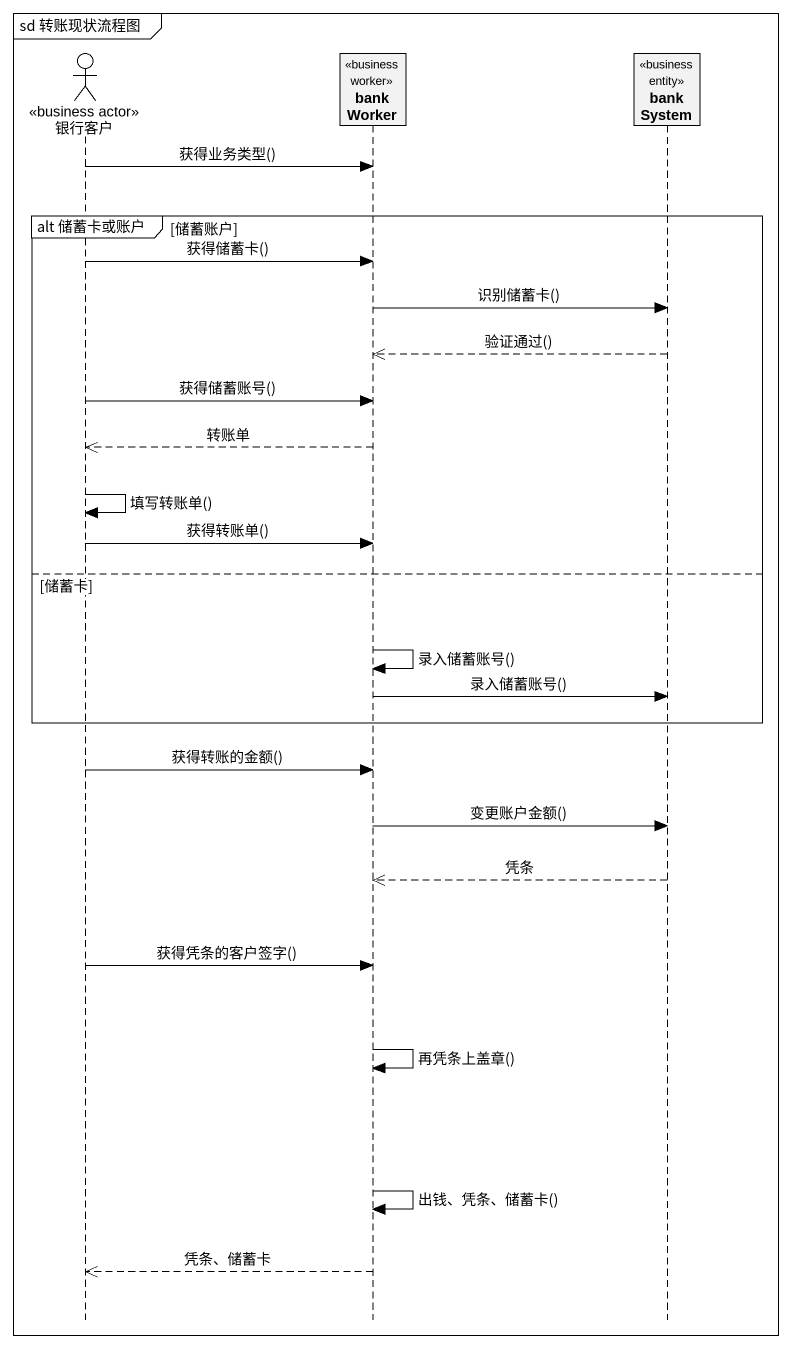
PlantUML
@startuml
mainframe sd 转账现状流程图
hide footbox
actor 银行客户 <<business actor>>
participant bankWorker <<business worker>>
participant bankSystem <<business entity>>

银行客户 -> bankWorker : 获得业务类型()
group alt 储蓄卡或账户 [储蓄账户]
  银行客户 -> bankWorker : 获得储蓄卡()
  bankWorker -> bankSystem : 识别储蓄卡()
  bankSystem -->> bankWorker : 验证通过()
  银行客户 -> bankWorker : 获得储蓄账号()
  bankWorker -->> 银行客户 : 转账单
  银行客户 -> 银行客户 : 填写转账单()
  银行客户 -> bankWorker : 获得转账单()
else 储蓄卡
  bankWorker -> bankWorker : 录入储蓄账号()
  bankWorker -> bankSystem : 录入储蓄账号()
end
银行客户 -> bankWorker : 获得转账的金额()
bankWorker -> bankSystem : 变更账户金额()
bankSystem -->> bankWorker : 凭条
银行客户 -> bankWorker : 获得凭条的客户签字()
bankWorker -> bankWorker : 再凭条上盖章()
bankWorker -> bankWorker : 出钱、凭条、储蓄卡()
bankWorker -->> 银行客户 : 凭条、储蓄卡
@enduml
